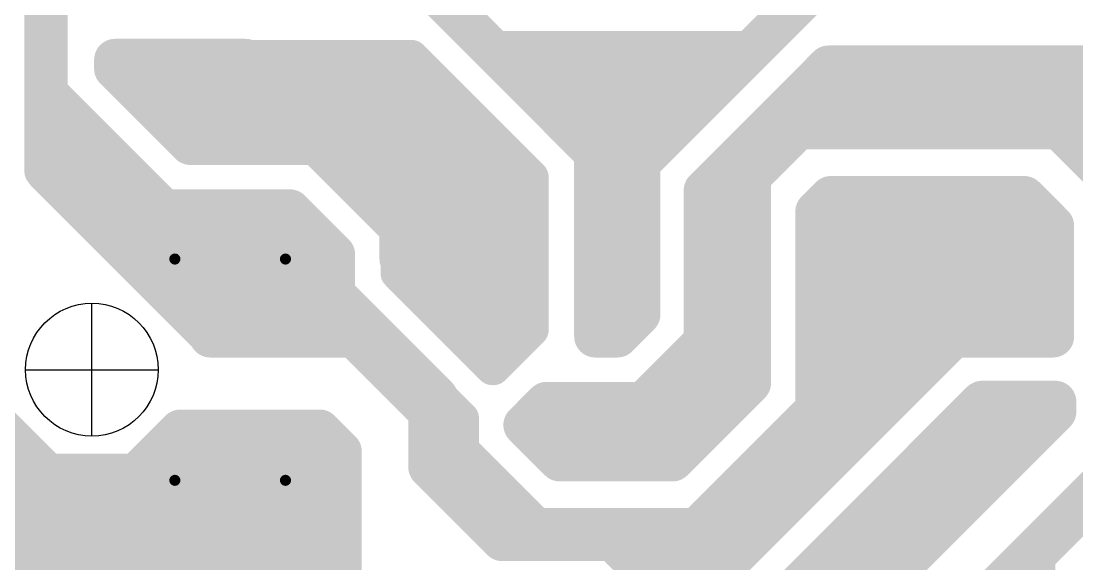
# Model space of a CAD drawing. Extents: x 13 to 23.9, y 0.2 to 11.6.
# Drawn here: x 16.111 to 17.066, y 9.675 to 10.165 of the extents above; entities that cross this region are included whole.
import ezdxf

# ---------------------------------------------------------------- set-up
doc = ezdxf.new("R2010")
doc.units = 0
doc.header["$MEASUREMENT"] = 0
doc.layers.add('BOTTOM', color=250, linetype='Continuous')
doc.layers.get('0').off()

# ---------------------------------------------------------------- blocks, each defined once
blk = doc.blocks.new('UNIT_DISC')
at = {"linetype": 'Continuous', "const_width": 0.5}
blk.add_lwpolyline([(0.25, 0, 1), (-0.25, 0, 1)], format="xyb", close=True, dxfattribs=at)
blk = doc.blocks.new('SHAPE_EL_840_840_0_0_0_0')
at = {"xscale": 0.084, "yscale": 0.084, "zscale": 0.084}
blk.add_blockref('UNIT_DISC', (0, 0), dxfattribs=at)
blk = doc.blocks.new('P_EX84Y84D17A')
at = {"layer": 'BOTTOM'}
blk.add_blockref('SHAPE_EL_840_840_0_0_0_0', (0, 0), dxfattribs=at)
blk = doc.blocks.new('TP1')
for p in [(16.25, 9.95), (16.35, 9.95), (15.95, 9.85), (16.05, 9.85), (16.25, 9.75), (16.35, 9.75)]:
    blk.add_blockref('P_EX84Y84D17A', p)
blk = doc.blocks.new('SHAPE_EL_780_780_0_0_0_0')
at = {"xscale": 0.078, "yscale": 0.078, "zscale": 0.078}
blk.add_blockref('UNIT_DISC', (0, 0), dxfattribs=at)
blk = doc.blocks.new('P_EX78Y78D16A')
at = {"layer": 'BOTTOM'}
blk.add_blockref('SHAPE_EL_780_780_0_0_0_0', (0, 0), dxfattribs=at)
blk = doc.blocks.new('R31')
for p in [(16.6, 9.8), (17, 9.8)]:
    blk.add_blockref('P_EX78Y78D16A', p)
blk = doc.blocks.new('UNIT_CIRCLE')
at = {"linetype": 'Continuous'}
blk.add_circle((0, 0), 0.5, dxfattribs=at)
blk = doc.blocks.new('SHAPE_MH_1200_1200_0_0_0_0')
at = {"linetype": 'Continuous'}
for p, q in [((0, -0.06), (0, 0.06)), ((-0.06, 0), (0.06, 0))]:
    blk.add_line(p, q, dxfattribs=at)
at = {"xscale": 0.12, "yscale": 0.12, "zscale": 0.12}
blk.add_blockref('UNIT_CIRCLE', (0, 0), dxfattribs=at)
blk = doc.blocks.new('P_MX120Y120D20A')
at = {"layer": 'BOTTOM'}
blk.add_blockref('SHAPE_MH_1200_1200_0_0_0_0', (0, 0), dxfattribs=at)
blk = doc.blocks.new('SHAPE_OV_780_1000_0_0_0_0')
at = {"linetype": 'Continuous', "const_width": 0.078}
blk.add_lwpolyline([(0, -0.011), (0, 0.011)], dxfattribs=at)
at = {"xscale": 0.078, "yscale": 0.078, "zscale": 0.078}
for p in [(0, 0.011), (0, -0.011)]:
    blk.add_blockref('UNIT_DISC', p, dxfattribs=at)
blk = doc.blocks.new('P_OX78Y100D17A')
at = {"layer": 'BOTTOM'}
blk.add_blockref('SHAPE_OV_780_1000_0_0_0_0', (0, 0), dxfattribs=at)
blk = doc.blocks.new('Q12')
for p in [(16.65, 9.95), (16.75, 9.95), (16.85, 9.95)]:
    blk.add_blockref('P_OX78Y100D17A', p)
blk = doc.blocks.new('SHAPE_EL_740_740_0_0_0_0')
at = {"xscale": 0.074, "yscale": 0.074, "zscale": 0.074}
blk.add_blockref('UNIT_DISC', (0, 0), dxfattribs=at)
blk = doc.blocks.new('P_EX74Y74D16A')
at = {"layer": 'BOTTOM'}
blk.add_blockref('SHAPE_EL_740_740_0_0_0_0', (0, 0), dxfattribs=at)
blk = doc.blocks.new('C19')
for p in [(17.025, 10.1), (17.025, 9.9)]:
    blk.add_blockref('P_EX74Y74D16A', p)
blk = doc.blocks.new('J17')
for p in [(16.487, 9.937), (16.487, 9.537)]:
    blk.add_blockref('P_EX78Y78D16A', p)
blk = doc.blocks.new('SHAPE_EL_1100_1100_0_0_0_0')
at = {"xscale": 0.11, "yscale": 0.11, "zscale": 0.11}
blk.add_blockref('UNIT_DISC', (0, 0), dxfattribs=at)
blk = doc.blocks.new('P_EX110Y110D17A')
at = {"layer": 'BOTTOM'}
blk.add_blockref('SHAPE_EL_1100_1100_0_0_0_0', (0, 0), dxfattribs=at)
blk = doc.blocks.new('R32')
for p in [(16.487, 10.737), (16.487, 10.037)]:
    blk.add_blockref('P_EX110Y110D17A', p)
blk = doc.blocks.new('POLY_S13_L2_26406')
at = {"layer": 'BOTTOM'}
for points in [[(15.905, 9.856), (16.069, 10.009), (15.935, 9.792)], [(16.069, 10.009), (16.077, 9.796), (15.935, 9.792)], [(16.08, 9.918), (16.077, 9.796), (16.069, 10.009)], [(16.12, 9.758), (15.935, 9.792), (16.077, 9.796)], [(16.087, 9.79), (16.12, 9.758), (16.077, 9.796)], [(16.276, 9.794), (16.409, 9.585), (16.213, 9.755)], [(16.402, 9.792), (16.409, 9.585), (16.276, 9.794)], [(16.174, 9.569), (15.935, 9.792), (16.387, 9.563)], [(16.387, 9.563), (15.935, 9.792), (16.409, 9.585)], [(16.409, 9.585), (15.935, 9.792), (16.12, 9.758)], [(16.213, 9.755), (16.409, 9.585), (16.12, 9.758)]]:
    blk.add_solid(points, dxfattribs=at)
blk = doc.blocks.new('POLY_S10_L2_26375')
at = {"layer": 'BOTTOM'}
for points in [[(16.197, 10.131), (16.466, 10.131), (16.229, 10.083)], [(16.229, 10.083), (16.466, 10.131), (16.27, 10.048)], [(16.27, 10.048), (16.466, 10.131), (16.376, 10.048)], [(16.376, 10.048), (16.466, 10.131), (16.45, 9.98)], [(16.45, 9.98), (16.466, 10.131), (16.453, 9.926)], [(16.453, 9.926), (16.466, 10.131), (16.536, 9.862)], [(16.568, 10.022), (16.536, 9.862), (16.466, 10.131)], [(16.565, 9.904), (16.536, 9.862), (16.568, 10.022)]]:
    blk.add_solid(points, dxfattribs=at)
blk = doc.blocks.new('POLY_S4_L2_26385')
at = {"layer": 'BOTTOM'}
blk.add_solid([(16.28, 9.882), (16.42, 9.882), (16.204, 9.982), (16.364, 9.978)], dxfattribs=at)
blk = doc.blocks.new('POLY_S4_L2_26376')
at = {"layer": 'BOTTOM'}
blk.add_solid([(16.553, 10.13), (16.67, 10.023), (16.545, 10.14), (16.755, 10.13)], dxfattribs=at)

msp = doc.modelspace()

# ---------------------------------------------------------------- linework, layer by layer
at = {"layer": 'BOTTOM', "linetype": 'Continuous'}
for points, const_width in [([(16.138, 10.078), (16.138, 10.25)], 0.03), ([(16.129, 10.029), (16.129, 10.243)], 0.03), ([(16.486, 10.19), (16.63, 10.046)], 0.038), ([(16.639, 10.006), (16.818, 10.185)], 0.038), ([(16.542, 10.137), (16.766, 10.137)], 0.038), ([(16.65, 10.025), (16.762, 10.137)], 0.038), ([(16.196, 10.13), (16.314, 10.13)], 0.038), ([(16.196, 10.122), (16.196, 10.128)], 0.038), ([(16.291, 10.133), (16.464, 10.133)], 0.03), ([(16.464, 10.133), (16.573, 10.024)], 0.03), ([(16.661, 10.024), (16.771, 10.134)], 0.03), ([(16.196, 10.122), (16.264, 10.054)], 0.038), ([(16.729, 10.012), (16.841, 10.124)], 0.038), ([(16.841, 10.124), (17.076, 10.124)], 0.038), ([(17.066, 10.118), (17.296, 10.118)], 0.05), ([(17.076, 10.124), (17.085, 10.115)], 0.038), ([(16.134, 10.1), (16.136, 10.098)], 0.038), ([(16.845, 10.1), (17.079, 10.1)], 0.038), ([(16.136, 10.098), (16.24, 9.994)], 0.038), ([(17.08, 10.095), (17.17, 10.095)], 0.03), ([(16.146, 10.074), (16.258, 9.962)], 0.038), ([(16.727, 10.014), (16.792, 10.079)], 0.03), ([(16.75, 10.012), (16.813, 10.075)], 0.038), ([(16.792, 10.079), (17.108, 10.079)], 0.03), ([(16.813, 10.075), (17.262, 10.075)], 0.038), ([(16.125, 10.062), (16.237, 9.95)], 0.02), ([(16.264, 10.054), (16.378, 10.054)], 0.038), ([(16.378, 10.054), (16.454, 9.978)], 0.038), ([(16.768, 10.017), (16.815, 10.064)], 0.03), ([(16.815, 10.064), (17.048, 10.064)], 0.03), ([(17.048, 10.064), (17.129, 9.983)], 0.03), ([(16.63, 9.967), (16.63, 10.046)], 0.038), ([(16.65, 9.953), (16.65, 10.043)], 0.038), ([(16.73, 10.012), (16.766, 10.048)], 0.038), ([(16.67, 9.9), (16.67, 10.032)], 0.038), ([(16.129, 10.029), (16.281, 9.877)], 0.03), ([(16.134, 10.029), (16.283, 9.88)], 0.038), ([(16.65, 9.95), (16.65, 10.025)], 0.038), ([(16.75, 9.95), (16.75, 10.025)], 0.038), ([(16.77, 9.838), (16.77, 10.026)], 0.038), ([(16.573, 9.886), (16.573, 10.024)], 0.03), ([(16.75, 9.962), (16.75, 10.025)], 0.02), ([(16.75, 9.95), (16.75, 10.025)], 0.02), ([(16.75, 9.95), (16.75, 10.025)], 0.02), ([(16.504, 10.006), (16.508, 10.002)], 0.038), ([(16.65, 9.887), (16.65, 10)], 0.048), ([(16.729, 9.84), (16.729, 10.012)], 0.038), ([(16.73, 9.876), (16.73, 10.012)], 0.038), ([(16.727, 9.995), (16.727, 10.014)], 0.03), ([(16.75, 9.95), (16.75, 10.012)], 0.038), ([(16.83, 9.993), (16.843, 10.006)], 0.038), ([(16.843, 10.006), (17.014, 10.006)], 0.038), ([(16.874, 10.006), (17.018, 10.006)], 0.038), ([(16.9, 9.826), (16.9, 10.006)], 0.038), ([(17.014, 10.006), (17.044, 9.976)], 0.038), ([(17.018, 10.006), (17.044, 9.98)], 0.038), ([(16.24, 9.994), (16.354, 9.994)], 0.038), ([(16.354, 9.994), (16.394, 9.954)], 0.038), ([(16.508, 9.936), (16.508, 10.002)], 0.038), ([(16.63, 9.88), (16.63, 9.996)], 0.038), ([(16.65, 9.95), (16.65, 10.012)], 0.02), ([(16.451, 9.937), (16.451, 9.997)], 0.03), ([(16.83, 9.789), (16.83, 9.993)], 0.038), ([(16.862, 9.937), (16.862, 9.987)], 0.048), ([(16.454, 9.95), (16.454, 9.978)], 0.038), ([(16.875, 9.937), (16.875, 9.975)], 0.048), ([(16.928, 9.909), (16.928, 9.98)], 0.038), ([(16.928, 9.98), (16.936, 9.972)], 0.038), ([(17.044, 9.88), (17.044, 9.976)], 0.038), ([(16.225, 9.975), (16.25, 9.95)], 0.02), ([(16.225, 9.975), (16.25, 9.95)], 0.02), ([(16.936, 9.972), (17.001, 9.972)], 0.038), ([(17.001, 9.972), (17.017, 9.956)], 0.038), ([(16.237, 9.95), (16.35, 9.95)], 0.05), ([(16.258, 9.962), (16.296, 9.962)], 0.038), ([(17.017, 9.909), (17.017, 9.956)], 0.038), ([(16.287, 9.95), (16.362, 9.95)], 0.038), ([(16.362, 9.95), (16.487, 9.825)], 0.038), ([(16.394, 9.926), (16.394, 9.954)], 0.038), ([(16.454, 9.95), (16.474, 9.93)], 0.038), ([(16.75, 9.863), (16.75, 9.95)], 0.038), ([(16.85, 9.8), (16.85, 9.95)], 0.038), ([(16.874, 9.828), (16.874, 9.946)], 0.038), ([(16.237, 9.95), (16.35, 9.95)], 0.02), ([(16.25, 9.95), (16.35, 9.95)], 0.02), ([(16.25, 9.95), (16.35, 9.95)], 0.02), ([(16.262, 9.95), (16.35, 9.95)], 0.02), ([(16.75, 9.887), (16.75, 9.95)], 0.02), ([(16.75, 9.9), (16.75, 9.95)], 0.02), ([(16.75, 9.863), (16.75, 9.95)], 0.02), ([(16.85, 9.838), (16.85, 9.95)], 0.02), ([(16.85, 9.8), (16.85, 9.95)], 0.02), ([(16.928, 9.938), (17.026, 9.938)], 0.038), ([(16.928, 9.909), (16.928, 9.938)], 0.038), ([(16.25, 9.95), (16.35, 9.95)], 0.01), ([(16.451, 9.937), (16.537, 9.851)], 0.03), ([(16.474, 9.93), (16.502, 9.93)], 0.038), ([(16.502, 9.93), (16.508, 9.936)], 0.038), ([(16.387, 9.925), (16.487, 9.825)], 0.02), ([(16.914, 9.876), (16.947, 9.909)], 0.038), ([(16.947, 9.909), (17.017, 9.909)], 0.038), ([(16.65, 9.88), (16.67, 9.9)], 0.038), ([(16.545, 9.883), (16.56, 9.898)], 0.038), ([(16.282, 9.88), (16.412, 9.88)], 0.038), ([(16.283, 9.88), (16.373, 9.88)], 0.038), ([(16.412, 9.88), (16.48, 9.812)], 0.038), ([(16.542, 9.883), (16.545, 9.883)], 0.038), ([(16.538, 9.851), (16.573, 9.886)], 0.03), ([(16.63, 9.88), (16.65, 9.88)], 0.038), ([(16.707, 9.633), (16.954, 9.88)], 0.038), ([(16.954, 9.88), (17.028, 9.88)], 0.038), ([(17.019, 9.88), (17.044, 9.88)], 0.038), ([(17.027, 9.682), (17.225, 9.88)], 0.038), ([(16.674, 9.82), (16.73, 9.876)], 0.038), ([(16.914, 9.856), (16.914, 9.876)], 0.038), ([(16.687, 9.8), (16.75, 9.863)], 0.038), ([(16.687, 9.8), (16.75, 9.863)], 0.02), ([(16.537, 9.851), (16.538, 9.851)], 0.03), ([(16.7, 9.768), (16.77, 9.838)], 0.038), ([(16.484, 9.832), (16.51, 9.806)], 0.03), ([(16.72, 9.646), (16.9, 9.826)], 0.038), ([(16.487, 9.775), (16.487, 9.813)], 0.038), ([(16.487, 9.8), (16.487, 9.825)], 0.02), ([(16.487, 9.812), (16.487, 9.825)], 0.02), ([(16.566, 9.8), (16.586, 9.82)], 0.038), ([(16.586, 9.82), (16.674, 9.82)], 0.038), ([(16.722, 9.706), (16.83, 9.814)], 0.038), ([(16.777, 9.624), (16.977, 9.824)], 0.03), ([(16.98, 9.821), (17.046, 9.821)], 0.038), ([(16.996, 9.82), (17.046, 9.82)], 0.038), ([(17.046, 9.812), (17.046, 9.82)], 0.038), ([(16.08, 9.81), (16.135, 9.755)], 0.038), ([(16.48, 9.762), (16.48, 9.812)], 0.038), ([(16.487, 9.788), (16.487, 9.812)], 0.02), ([(16.824, 9.591), (17.044, 9.811)], 0.038), ([(16.86, 9.626), (17.046, 9.812)], 0.038), ([(16.215, 9.755), (16.255, 9.795)], 0.038), ([(16.255, 9.795), (16.37, 9.795)], 0.038), ([(16.319, 9.795), (16.381, 9.795)], 0.038), ([(16.37, 9.795), (16.4, 9.765)], 0.038), ([(16.381, 9.795), (16.4, 9.776)], 0.038), ([(16.51, 9.776), (16.51, 9.806)], 0.03), ([(16.566, 9.8), (16.598, 9.768)], 0.038), ([(16.6, 9.8), (16.687, 9.8)], 0.038), ([(16.7, 9.65), (16.85, 9.8)], 0.038), ([(16.75, 9.7), (16.85, 9.8)], 0.038), ([(16.78, 9.62), (16.96, 9.8)], 0.038), ([(16.8, 9.613), (16.987, 9.8)], 0.038), ([(16.987, 9.8), (17, 9.8)], 0.038), ([(16.6, 9.8), (16.687, 9.8)], 0.02), ([(16.75, 9.7), (16.85, 9.8)], 0.02), ([(16.4, 9.597), (16.4, 9.776)], 0.038), ([(16.487, 9.775), (16.562, 9.7)], 0.038), ([(16.487, 9.788), (16.55, 9.725)], 0.02), ([(16.487, 9.787), (16.574, 9.7)], 0.02), ([(16.506, 9.776), (16.576, 9.706)], 0.038), ([(16.96, 9.62), (17.115, 9.775)], 0.038), ([(16.4, 9.705), (16.4, 9.765)], 0.038), ([(16.598, 9.768), (16.7, 9.768)], 0.038), ([(16.48, 9.762), (16.546, 9.696)], 0.038), ([(16.135, 9.755), (16.215, 9.755)], 0.038), ([(16.25, 9.662), (16.25, 9.762)], 0.02), ([(16.25, 9.75), (16.35, 9.75)], 0.01), ([(16.562, 9.7), (16.75, 9.7)], 0.038), ([(16.576, 9.706), (16.722, 9.706)], 0.038), ([(16.637, 9.7), (16.65, 9.7)], 0.038), ([(16.65, 9.7), (16.7, 9.65)], 0.038), ([(16.7, 9.462), (16.7, 9.7)], 0.038), ([(16.546, 9.696), (16.646, 9.696)], 0.038), ([(16.574, 9.7), (16.712, 9.7)], 0.02), ([(16.646, 9.696), (16.696, 9.646)], 0.038), ([(16.7, 9.625), (16.7, 9.7)], 0.02), ([(16.712, 9.7), (16.75, 9.7)], 0.02), ([(17.027, 9.576), (17.027, 9.682)], 0.038)]:
    msp.add_lwpolyline(points, dxfattribs=dict(at, const_width=const_width))

# ---------------------------------------------------------------- block references
for name, p in [('R32', (0, 0)), ('POLY_S4_L2_26376', (0, 0)), ('C19', (0, 0)), ('POLY_S10_L2_26375', (0, 0)), ('POLY_S13_L2_26406', (0, 0)), ('Q12', (0, 0)), ('TP1', (0, 0)), ('POLY_S4_L2_26385', (0, 0)), ('J17', (0, 0)), ('P_MX120Y120D20A', (16.175, 9.85)), ('R31', (0, 0))]:
    msp.add_blockref(name, p)
at = {"layer": 'BOTTOM'}
for p, xscale, yscale, zscale in [((16.542, 10.137), 0.038, 0.038, 0.038), ((16.762, 10.137), 0.038, 0.038, 0.038), ((16.766, 10.137), 0.038, 0.038, 0.038), ((16.196, 10.13), 0.038, 0.038, 0.038), ((16.196, 10.128), 0.038, 0.038, 0.038), ((16.291, 10.133), 0.03, 0.03, 0.03), ((16.314, 10.13), 0.038, 0.038, 0.038), ((16.464, 10.133), 0.03, 0.03, 0.03), ((16.464, 10.133), 0.03, 0.03, 0.03), ((16.771, 10.134), 0.03, 0.03, 0.03), ((16.196, 10.122), 0.038, 0.038, 0.038), ((16.196, 10.122), 0.038, 0.038, 0.038), ((16.841, 10.124), 0.038, 0.038, 0.038), ((16.841, 10.124), 0.038, 0.038, 0.038), ((17.066, 10.118), 0.05, 0.05, 0.05), ((17.076, 10.124), 0.038, 0.038, 0.038), ((17.076, 10.124), 0.038, 0.038, 0.038), ((16.134, 10.1), 0.038, 0.038, 0.038), ((16.845, 10.1), 0.038, 0.038, 0.038), ((17.079, 10.1), 0.038, 0.038, 0.038), ((16.136, 10.098), 0.038, 0.038, 0.038), ((16.136, 10.098), 0.038, 0.038, 0.038), ((17.08, 10.095), 0.03, 0.03, 0.03), ((16.138, 10.078), 0.03, 0.03, 0.03), ((16.146, 10.074), 0.038, 0.038, 0.038), ((16.792, 10.079), 0.03, 0.03, 0.03), ((16.792, 10.079), 0.03, 0.03, 0.03), ((16.813, 10.075), 0.038, 0.038, 0.038), ((16.813, 10.075), 0.038, 0.038, 0.038), ((16.125, 10.062), 0.02, 0.02, 0.02), ((16.264, 10.054), 0.038, 0.038, 0.038), ((16.264, 10.054), 0.038, 0.038, 0.038), ((16.378, 10.054), 0.038, 0.038, 0.038), ((16.378, 10.054), 0.038, 0.038, 0.038), ((16.815, 10.064), 0.03, 0.03, 0.03), ((16.815, 10.064), 0.03, 0.03, 0.03), ((17.048, 10.064), 0.03, 0.03, 0.03), ((17.048, 10.064), 0.03, 0.03, 0.03), ((16.63, 10.046), 0.038, 0.038, 0.038), ((16.63, 10.046), 0.038, 0.038, 0.038), ((16.65, 10.043), 0.038, 0.038, 0.038), ((16.766, 10.048), 0.038, 0.038, 0.038), ((16.67, 10.032), 0.038, 0.038, 0.038), ((16.129, 10.029), 0.03, 0.03, 0.03), ((16.129, 10.029), 0.03, 0.03, 0.03), ((16.134, 10.029), 0.038, 0.038, 0.038), ((16.65, 10.025), 0.038, 0.038, 0.038), ((16.65, 10.025), 0.038, 0.038, 0.038), ((16.75, 10.025), 0.038, 0.038, 0.038), ((16.77, 10.026), 0.038, 0.038, 0.038), ((16.573, 10.024), 0.03, 0.03, 0.03), ((16.573, 10.024), 0.03, 0.03, 0.03), ((16.661, 10.024), 0.03, 0.03, 0.03), ((16.75, 10.025), 0.02, 0.02, 0.02), ((16.75, 10.025), 0.02, 0.02, 0.02), ((16.75, 10.025), 0.02, 0.02, 0.02), ((16.768, 10.017), 0.03, 0.03, 0.03), ((16.504, 10.006), 0.038, 0.038, 0.038), ((16.639, 10.006), 0.038, 0.038, 0.038), ((16.65, 10), 0.048, 0.048, 0.048), ((16.729, 10.012), 0.038, 0.038, 0.038), ((16.729, 10.012), 0.038, 0.038, 0.038), ((16.73, 10.012), 0.038, 0.038, 0.038), ((16.73, 10.012), 0.038, 0.038, 0.038), ((16.727, 10.014), 0.03, 0.03, 0.03), ((16.727, 10.014), 0.03, 0.03, 0.03), ((16.75, 10.012), 0.038, 0.038, 0.038), ((16.75, 10.012), 0.038, 0.038, 0.038), ((16.843, 10.006), 0.038, 0.038, 0.038), ((16.843, 10.006), 0.038, 0.038, 0.038), ((16.874, 10.006), 0.038, 0.038, 0.038), ((16.9, 10.006), 0.038, 0.038, 0.038), ((17.014, 10.006), 0.038, 0.038, 0.038), ((17.014, 10.006), 0.038, 0.038, 0.038), ((17.018, 10.006), 0.038, 0.038, 0.038), ((17.018, 10.006), 0.038, 0.038, 0.038), ((16.24, 9.994), 0.038, 0.038, 0.038), ((16.24, 9.994), 0.038, 0.038, 0.038), ((16.354, 9.994), 0.038, 0.038, 0.038), ((16.354, 9.994), 0.038, 0.038, 0.038), ((16.508, 10.002), 0.038, 0.038, 0.038), ((16.508, 10.002), 0.038, 0.038, 0.038), ((16.63, 9.996), 0.038, 0.038, 0.038), ((16.65, 10.012), 0.02, 0.02, 0.02), ((16.451, 9.997), 0.03, 0.03, 0.03), ((16.727, 9.995), 0.03, 0.03, 0.03), ((16.83, 9.993), 0.038, 0.038, 0.038), ((16.83, 9.993), 0.038, 0.038, 0.038), ((16.862, 9.987), 0.048, 0.048, 0.048), ((16.454, 9.978), 0.038, 0.038, 0.038), ((16.454, 9.978), 0.038, 0.038, 0.038), ((16.875, 9.975), 0.048, 0.048, 0.048), ((16.928, 9.98), 0.038, 0.038, 0.038), ((16.928, 9.98), 0.038, 0.038, 0.038), ((17.044, 9.98), 0.038, 0.038, 0.038), ((17.044, 9.976), 0.038, 0.038, 0.038), ((17.044, 9.976), 0.038, 0.038, 0.038), ((16.225, 9.975), 0.02, 0.02, 0.02), ((16.225, 9.975), 0.02, 0.02, 0.02), ((16.63, 9.967), 0.038, 0.038, 0.038), ((16.936, 9.972), 0.038, 0.038, 0.038), ((16.936, 9.972), 0.038, 0.038, 0.038), ((17.001, 9.972), 0.038, 0.038, 0.038), ((17.001, 9.972), 0.038, 0.038, 0.038), ((16.237, 9.95), 0.05, 0.05, 0.05), ((16.258, 9.962), 0.038, 0.038, 0.038), ((16.258, 9.962), 0.038, 0.038, 0.038), ((16.296, 9.962), 0.038, 0.038, 0.038), ((16.35, 9.95), 0.05, 0.05, 0.05), ((17.017, 9.956), 0.038, 0.038, 0.038), ((17.017, 9.956), 0.038, 0.038, 0.038), ((16.287, 9.95), 0.038, 0.038, 0.038), ((16.362, 9.95), 0.038, 0.038, 0.038), ((16.362, 9.95), 0.038, 0.038, 0.038), ((16.394, 9.954), 0.038, 0.038, 0.038), ((16.394, 9.954), 0.038, 0.038, 0.038), ((16.454, 9.95), 0.038, 0.038, 0.038), ((16.454, 9.95), 0.038, 0.038, 0.038), ((16.65, 9.953), 0.038, 0.038, 0.038), ((16.65, 9.95), 0.038, 0.038, 0.038), ((16.75, 9.95), 0.038, 0.038, 0.038), ((16.75, 9.95), 0.038, 0.038, 0.038), ((16.75, 9.95), 0.038, 0.038, 0.038), ((16.75, 9.962), 0.02, 0.02, 0.02), ((16.85, 9.95), 0.038, 0.038, 0.038), ((16.874, 9.946), 0.038, 0.038, 0.038), ((16.237, 9.95), 0.02, 0.02, 0.02), ((16.237, 9.95), 0.02, 0.02, 0.02), ((16.25, 9.95), 0.02, 0.02, 0.02), ((16.25, 9.95), 0.02, 0.02, 0.02), ((16.25, 9.95), 0.02, 0.02, 0.02), ((16.25, 9.95), 0.02, 0.02, 0.02), ((16.262, 9.95), 0.02, 0.02, 0.02), ((16.35, 9.95), 0.02, 0.02, 0.02), ((16.35, 9.95), 0.02, 0.02, 0.02), ((16.35, 9.95), 0.02, 0.02, 0.02), ((16.35, 9.95), 0.02, 0.02, 0.02), ((16.65, 9.95), 0.02, 0.02, 0.02), ((16.75, 9.95), 0.02, 0.02, 0.02), ((16.75, 9.95), 0.02, 0.02, 0.02), ((16.75, 9.95), 0.02, 0.02, 0.02), ((16.75, 9.95), 0.02, 0.02, 0.02), ((16.75, 9.95), 0.02, 0.02, 0.02), ((16.862, 9.937), 0.048, 0.048, 0.048), ((16.85, 9.95), 0.02, 0.02, 0.02), ((16.85, 9.95), 0.02, 0.02, 0.02), ((16.875, 9.937), 0.048, 0.048, 0.048), ((16.928, 9.938), 0.038, 0.038, 0.038), ((16.928, 9.938), 0.038, 0.038, 0.038), ((17.026, 9.938), 0.038, 0.038, 0.038), ((16.25, 9.95), 0.01, 0.01, 0.01), ((16.35, 9.95), 0.01, 0.01, 0.01), ((16.451, 9.937), 0.03, 0.03, 0.03), ((16.451, 9.937), 0.03, 0.03, 0.03), ((16.474, 9.93), 0.038, 0.038, 0.038), ((16.474, 9.93), 0.038, 0.038, 0.038), ((16.502, 9.93), 0.038, 0.038, 0.038), ((16.502, 9.93), 0.038, 0.038, 0.038), ((16.508, 9.936), 0.038, 0.038, 0.038), ((16.508, 9.936), 0.038, 0.038, 0.038), ((16.394, 9.926), 0.038, 0.038, 0.038), ((16.387, 9.925), 0.02, 0.02, 0.02), ((16.928, 9.909), 0.038, 0.038, 0.038), ((16.928, 9.909), 0.038, 0.038, 0.038), ((16.947, 9.909), 0.038, 0.038, 0.038), ((16.947, 9.909), 0.038, 0.038, 0.038), ((17.017, 9.909), 0.038, 0.038, 0.038), ((17.017, 9.909), 0.038, 0.038, 0.038), ((16.67, 9.9), 0.038, 0.038, 0.038), ((16.67, 9.9), 0.038, 0.038, 0.038), ((16.56, 9.898), 0.038, 0.038, 0.038), ((16.65, 9.887), 0.048, 0.048, 0.048), ((16.75, 9.9), 0.02, 0.02, 0.02), ((16.282, 9.88), 0.038, 0.038, 0.038), ((16.283, 9.88), 0.038, 0.038, 0.038), ((16.283, 9.88), 0.038, 0.038, 0.038), ((16.373, 9.88), 0.038, 0.038, 0.038), ((16.412, 9.88), 0.038, 0.038, 0.038), ((16.412, 9.88), 0.038, 0.038, 0.038), ((16.542, 9.883), 0.038, 0.038, 0.038), ((16.545, 9.883), 0.038, 0.038, 0.038), ((16.545, 9.883), 0.038, 0.038, 0.038), ((16.573, 9.886), 0.03, 0.03, 0.03), ((16.573, 9.886), 0.03, 0.03, 0.03), ((16.63, 9.88), 0.038, 0.038, 0.038), ((16.63, 9.88), 0.038, 0.038, 0.038), ((16.65, 9.88), 0.038, 0.038, 0.038), ((16.65, 9.88), 0.038, 0.038, 0.038), ((16.954, 9.88), 0.038, 0.038, 0.038), ((16.954, 9.88), 0.038, 0.038, 0.038), ((17.019, 9.88), 0.038, 0.038, 0.038), ((17.028, 9.88), 0.038, 0.038, 0.038), ((17.044, 9.88), 0.038, 0.038, 0.038), ((17.044, 9.88), 0.038, 0.038, 0.038), ((16.281, 9.877), 0.03, 0.03, 0.03), ((16.73, 9.876), 0.038, 0.038, 0.038), ((16.73, 9.876), 0.038, 0.038, 0.038), ((16.75, 9.887), 0.02, 0.02, 0.02), ((16.914, 9.876), 0.038, 0.038, 0.038), ((16.914, 9.876), 0.038, 0.038, 0.038), ((16.75, 9.863), 0.038, 0.038, 0.038), ((16.75, 9.863), 0.038, 0.038, 0.038), ((16.75, 9.863), 0.02, 0.02, 0.02), ((16.75, 9.863), 0.02, 0.02, 0.02), ((16.914, 9.856), 0.038, 0.038, 0.038), ((16.537, 9.851), 0.03, 0.03, 0.03), ((16.537, 9.851), 0.03, 0.03, 0.03), ((16.538, 9.851), 0.03, 0.03, 0.03), ((16.538, 9.851), 0.03, 0.03, 0.03), ((16.729, 9.84), 0.038, 0.038, 0.038), ((16.77, 9.838), 0.038, 0.038, 0.038), ((16.77, 9.838), 0.038, 0.038, 0.038), ((16.487, 9.825), 0.038, 0.038, 0.038), ((16.484, 9.832), 0.03, 0.03, 0.03), ((16.85, 9.838), 0.02, 0.02, 0.02), ((16.874, 9.828), 0.038, 0.038, 0.038), ((16.9, 9.826), 0.038, 0.038, 0.038), ((16.9, 9.826), 0.038, 0.038, 0.038), ((16.487, 9.813), 0.038, 0.038, 0.038), ((16.487, 9.825), 0.02, 0.02, 0.02), ((16.487, 9.825), 0.02, 0.02, 0.02), ((16.487, 9.825), 0.02, 0.02, 0.02), ((16.586, 9.82), 0.038, 0.038, 0.038), ((16.586, 9.82), 0.038, 0.038, 0.038), ((16.674, 9.82), 0.038, 0.038, 0.038), ((16.674, 9.82), 0.038, 0.038, 0.038), ((16.83, 9.814), 0.038, 0.038, 0.038), ((16.98, 9.821), 0.038, 0.038, 0.038), ((16.977, 9.824), 0.03, 0.03, 0.03), ((16.996, 9.82), 0.038, 0.038, 0.038), ((17.046, 9.821), 0.038, 0.038, 0.038), ((17.046, 9.82), 0.038, 0.038, 0.038), ((17.046, 9.82), 0.038, 0.038, 0.038), ((16.48, 9.812), 0.038, 0.038, 0.038), ((16.48, 9.812), 0.038, 0.038, 0.038), ((16.487, 9.812), 0.02, 0.02, 0.02), ((16.487, 9.812), 0.02, 0.02, 0.02), ((17.044, 9.811), 0.038, 0.038, 0.038), ((17.046, 9.812), 0.038, 0.038, 0.038), ((17.046, 9.812), 0.038, 0.038, 0.038), ((16.255, 9.795), 0.038, 0.038, 0.038), ((16.255, 9.795), 0.038, 0.038, 0.038), ((16.319, 9.795), 0.038, 0.038, 0.038), ((16.37, 9.795), 0.038, 0.038, 0.038), ((16.37, 9.795), 0.038, 0.038, 0.038), ((16.381, 9.795), 0.038, 0.038, 0.038), ((16.381, 9.795), 0.038, 0.038, 0.038), ((16.51, 9.806), 0.03, 0.03, 0.03), ((16.51, 9.806), 0.03, 0.03, 0.03), ((16.566, 9.8), 0.038, 0.038, 0.038), ((16.566, 9.8), 0.038, 0.038, 0.038), ((16.6, 9.8), 0.038, 0.038, 0.038), ((16.687, 9.8), 0.038, 0.038, 0.038), ((16.687, 9.8), 0.038, 0.038, 0.038), ((16.85, 9.8), 0.038, 0.038, 0.038), ((16.85, 9.8), 0.038, 0.038, 0.038), ((16.85, 9.8), 0.038, 0.038, 0.038), ((16.96, 9.8), 0.038, 0.038, 0.038), ((16.987, 9.8), 0.038, 0.038, 0.038), ((16.987, 9.8), 0.038, 0.038, 0.038), ((17, 9.8), 0.038, 0.038, 0.038), ((16.487, 9.8), 0.02, 0.02, 0.02), ((16.6, 9.8), 0.02, 0.02, 0.02), ((16.687, 9.8), 0.02, 0.02, 0.02), ((16.687, 9.8), 0.02, 0.02, 0.02), ((16.83, 9.789), 0.038, 0.038, 0.038), ((16.85, 9.8), 0.02, 0.02, 0.02), ((16.85, 9.8), 0.02, 0.02, 0.02), ((16.4, 9.776), 0.038, 0.038, 0.038), ((16.4, 9.776), 0.038, 0.038, 0.038), ((16.487, 9.775), 0.038, 0.038, 0.038), ((16.487, 9.775), 0.038, 0.038, 0.038), ((16.487, 9.788), 0.02, 0.02, 0.02), ((16.487, 9.788), 0.02, 0.02, 0.02), ((16.487, 9.787), 0.02, 0.02, 0.02), ((16.506, 9.776), 0.038, 0.038, 0.038), ((16.4, 9.765), 0.038, 0.038, 0.038), ((16.4, 9.765), 0.038, 0.038, 0.038), ((16.51, 9.776), 0.03, 0.03, 0.03), ((16.598, 9.768), 0.038, 0.038, 0.038), ((16.598, 9.768), 0.038, 0.038, 0.038), ((16.7, 9.768), 0.038, 0.038, 0.038), ((16.7, 9.768), 0.038, 0.038, 0.038), ((16.48, 9.762), 0.038, 0.038, 0.038), ((16.48, 9.762), 0.038, 0.038, 0.038), ((16.135, 9.755), 0.038, 0.038, 0.038), ((16.135, 9.755), 0.038, 0.038, 0.038), ((16.215, 9.755), 0.038, 0.038, 0.038), ((16.215, 9.755), 0.038, 0.038, 0.038), ((16.25, 9.762), 0.02, 0.02, 0.02), ((16.25, 9.75), 0.01, 0.01, 0.01), ((16.35, 9.75), 0.01, 0.01, 0.01), ((16.55, 9.725), 0.02, 0.02, 0.02), ((16.4, 9.705), 0.038, 0.038, 0.038), ((16.562, 9.7), 0.038, 0.038, 0.038), ((16.562, 9.7), 0.038, 0.038, 0.038), ((16.576, 9.706), 0.038, 0.038, 0.038), ((16.576, 9.706), 0.038, 0.038, 0.038), ((16.637, 9.7), 0.038, 0.038, 0.038), ((16.65, 9.7), 0.038, 0.038, 0.038), ((16.65, 9.7), 0.038, 0.038, 0.038), ((16.7, 9.7), 0.038, 0.038, 0.038), ((16.722, 9.706), 0.038, 0.038, 0.038), ((16.722, 9.706), 0.038, 0.038, 0.038), ((16.75, 9.7), 0.038, 0.038, 0.038), ((16.75, 9.7), 0.038, 0.038, 0.038), ((16.546, 9.696), 0.038, 0.038, 0.038), ((16.546, 9.696), 0.038, 0.038, 0.038), ((16.574, 9.7), 0.02, 0.02, 0.02), ((16.574, 9.7), 0.02, 0.02, 0.02), ((16.646, 9.696), 0.038, 0.038, 0.038), ((16.646, 9.696), 0.038, 0.038, 0.038), ((16.7, 9.7), 0.02, 0.02, 0.02), ((16.712, 9.7), 0.02, 0.02, 0.02), ((16.712, 9.7), 0.02, 0.02, 0.02), ((16.75, 9.7), 0.02, 0.02, 0.02), ((16.75, 9.7), 0.02, 0.02, 0.02), ((17.027, 9.682), 0.038, 0.038, 0.038), ((17.027, 9.682), 0.038, 0.038, 0.038)]:
    msp.add_blockref('UNIT_DISC', p, dxfattribs=dict(at, xscale=xscale, yscale=yscale, zscale=zscale))

doc.saveas('drawing.dxf')
